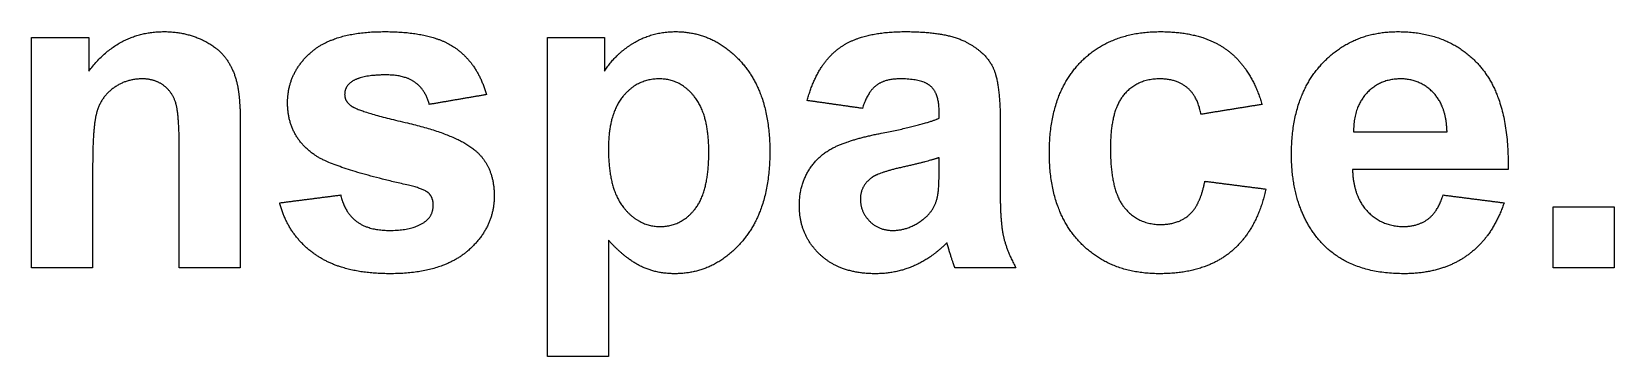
# Model space of a CAD drawing. Header units: millimetres. Extents: x -100 to 100, y -108 to 99.
# Drawn here: x 4.41 to 29.22, y -108.39 to -103.3 of the extents above; entities that cross this region are included whole.
import ezdxf

# ---------------------------------------------------------------- set-up
doc = ezdxf.new("R2010")
doc.units = ezdxf.units.MM
doc.header["$MEASUREMENT"] = 0
doc.layers.add('Default', color=18, linetype='Continuous')

msp = doc.modelspace()

# ---------------------------------------------------------------- linework, layer by layer
at = {"layer": 'Default', "color": 5}
for points in [[(4.407, -107), (4.407, -105.194), (4.407, -103.389)], [(4.407, -103.389), (4.855, -103.389), (5.302, -103.389)], [(5.302, -103.916), (5.77, -103.296), (6.479, -103.296)], [(5.302, -103.389), (5.302, -103.652), (5.302, -103.916)], [(6.479, -103.296), (6.792, -103.296), (7.05, -103.411)], [(7.05, -103.411), (7.309, -103.525), (7.442, -103.702)], [(8.79, -103.618), (9.161, -103.296), (9.939, -103.296)], [(9.939, -103.296), (10.681, -103.296), (11.041, -103.546)], [(12.494, -103.389), (12.941, -103.389), (13.389, -103.389)], [(12.494, -108.389), (12.494, -105.889), (12.494, -103.389)], [(13.389, -103.389), (13.389, -103.652), (13.389, -103.916)], [(13.389, -103.916), (13.56, -103.645), (13.851, -103.471)], [(13.851, -103.471), (14.143, -103.296), (14.498, -103.296)], [(14.498, -103.296), (15.117, -103.296), (15.549, -103.792)], [(17.061, -103.561), (17.412, -103.296), (18.102, -103.296)], [(18.102, -103.296), (18.729, -103.296), (19.036, -103.448)], [(19.036, -103.448), (19.342, -103.6), (19.467, -103.833)], [(20.833, -103.797), (21.302, -103.296), (22.102, -103.296)], [(22.102, -103.296), (22.756, -103.296), (23.142, -103.578)], [(24.633, -103.807), (25.105, -103.296), (25.827, -103.296)], [(25.827, -103.296), (26.638, -103.296), (27.107, -103.828)], [(7.442, -103.702), (7.575, -103.879), (7.627, -104.105)], [(8.42, -104.414), (8.42, -103.941), (8.79, -103.618)], [(11.041, -103.546), (11.401, -103.795), (11.537, -104.284)], [(16.568, -104.377), (16.711, -103.826), (17.061, -103.561)], [(23.142, -103.578), (23.529, -103.861), (23.698, -104.438)], [(15.549, -103.792), (15.981, -104.288), (15.981, -105.174)], [(19.467, -103.833), (19.593, -104.067), (19.593, -104.691)], [(20.364, -105.198), (20.364, -104.298), (20.833, -103.797)], [(24.16, -105.222), (24.16, -104.319), (24.633, -103.807)], [(27.107, -103.828), (27.576, -104.36), (27.556, -105.457)], [(5.702, -104.173), (5.508, -104.309), (5.436, -104.534)], [(6.14, -104.037), (5.896, -104.037), (5.702, -104.173)], [(6.466, -104.132), (6.331, -104.037), (6.14, -104.037)], [(6.662, -104.399), (6.602, -104.228), (6.466, -104.132)], [(7.627, -104.105), (7.679, -104.33), (7.679, -104.749)], [(9.423, -104.082), (9.315, -104.159), (9.315, -104.28)], [(9.963, -103.975), (9.586, -103.975), (9.423, -104.082)], [(10.423, -104.095), (10.262, -103.975), (9.963, -103.975)], [(10.642, -104.438), (10.584, -104.214), (10.423, -104.095)], [(14.248, -104.037), (13.904, -104.037), (13.677, -104.314)], [(14.801, -104.319), (14.578, -104.037), (14.248, -104.037)], [(17.65, -104.14), (17.516, -104.242), (17.432, -104.5)], [(18.024, -104.037), (17.784, -104.037), (17.65, -104.14)], [(18.508, -104.157), (18.38, -104.037), (18.024, -104.037)], [(18.636, -104.557), (18.636, -104.276), (18.508, -104.157)], [(22.095, -104.037), (21.742, -104.037), (21.531, -104.288)], [(22.527, -104.177), (22.361, -104.037), (22.095, -104.037)], [(22.741, -104.593), (22.693, -104.316), (22.527, -104.177)], [(25.87, -104.037), (25.549, -104.037), (25.34, -104.261)], [(26.379, -104.249), (26.17, -104.037), (25.87, -104.037)], [(6.722, -105.156), (6.722, -104.571), (6.662, -104.399)], [(8.848, -105.233), (8.42, -104.938), (8.42, -104.414)], [(9.315, -104.28), (9.315, -104.383), (9.41, -104.456)], [(9.41, -104.456), (9.539, -104.553), (10.3, -104.729)], [(11.537, -104.284), (11.09, -104.361), (10.642, -104.438)], [(13.677, -104.314), (13.451, -104.591), (13.451, -105.134)], [(15.025, -105.182), (15.025, -104.601), (14.801, -104.319)], [(17.432, -104.5), (17, -104.438), (16.568, -104.377)], [(21.531, -104.288), (21.321, -104.539), (21.321, -105.127)], [(23.698, -104.438), (23.219, -104.515), (22.741, -104.593)], [(25.34, -104.261), (25.131, -104.486), (25.134, -104.87)], [(26.599, -104.87), (26.588, -104.462), (26.379, -104.249)], [(5.436, -104.534), (5.364, -104.758), (5.364, -105.364)], [(17.729, -104.889), (18.384, -104.763), (18.636, -104.654)], [(18.636, -104.654), (18.636, -104.606), (18.636, -104.557)], [(19.593, -104.691), (19.593, -105.25), (19.593, -105.81)], [(7.679, -104.749), (7.679, -105.875), (7.679, -107)], [(10.3, -104.729), (11.061, -104.906), (11.362, -105.159)], [(16.987, -105.112), (17.245, -104.984), (17.729, -104.889)], [(25.134, -104.87), (25.866, -104.87), (26.599, -104.87)], [(6.722, -107), (6.722, -106.078), (6.722, -105.156)], [(11.362, -105.159), (11.66, -105.415), (11.66, -105.874)], [(13.451, -105.134), (13.451, -105.757), (13.687, -106.054)], [(14.808, -106.079), (15.025, -105.805), (15.025, -105.182)], [(15.981, -105.174), (15.981, -106.084), (15.546, -106.588)], [(16.587, -105.479), (16.73, -105.239), (16.987, -105.112)], [(20.833, -106.59), (20.364, -106.087), (20.364, -105.198)], [(21.321, -105.127), (21.321, -105.781), (21.536, -106.051)], [(5.364, -105.364), (5.364, -106.182), (5.364, -107)], [(10.315, -105.705), (9.159, -105.445), (8.848, -105.233)], [(18.079, -105.418), (17.698, -105.503), (17.581, -105.584)], [(18.636, -105.272), (18.46, -105.333), (18.079, -105.418)], [(18.6, -105.927), (18.636, -105.805), (18.636, -105.462)], [(18.636, -105.462), (18.636, -105.367), (18.636, -105.272)], [(24.519, -106.473), (24.16, -105.978), (24.16, -105.222)], [(27.556, -105.457), (26.336, -105.457), (25.117, -105.457)], [(25.117, -105.457), (25.128, -105.881), (25.353, -106.116)], [(10.636, -105.832), (10.564, -105.764), (10.315, -105.705)], [(16.444, -106.025), (16.444, -105.719), (16.587, -105.479)], [(17.581, -105.584), (17.401, -105.717), (17.401, -105.921)], [(22.558, -106.168), (22.731, -106.015), (22.802, -105.642)], [(22.802, -105.642), (23.281, -105.704), (23.759, -105.765)], [(8.296, -105.981), (8.775, -105.92), (9.253, -105.858)], [(9.253, -105.858), (9.314, -106.131), (9.501, -106.272)], [(10.704, -106.016), (10.704, -105.905), (10.636, -105.832)], [(11.66, -105.874), (11.66, -106.374), (11.247, -106.733)], [(17.401, -105.921), (17.401, -106.121), (17.544, -106.267)], [(18.382, -106.244), (18.548, -106.115), (18.6, -105.927)], [(19.593, -105.81), (19.593, -106.287), (19.645, -106.514)], [(23.759, -105.765), (23.614, -106.422), (23.2, -106.757)], [(26.301, -106.235), (26.457, -106.118), (26.537, -105.858)], [(26.537, -105.858), (27.015, -105.92), (27.494, -105.981)], [(8.857, -106.794), (8.428, -106.495), (8.296, -105.981)], [(10.578, -106.275), (10.704, -106.178), (10.704, -106.016)], [(13.687, -106.054), (13.924, -106.352), (14.264, -106.352)], [(14.264, -106.352), (14.591, -106.352), (14.808, -106.079)], [(16.765, -106.79), (16.444, -106.487), (16.444, -106.025)], [(21.536, -106.051), (21.752, -106.321), (22.114, -106.321)], [(22.114, -106.321), (22.385, -106.321), (22.558, -106.168)], [(25.353, -106.116), (25.579, -106.352), (25.916, -106.352)], [(27.494, -105.981), (27.31, -106.524), (26.912, -106.809)], [(28.265, -107), (28.265, -106.522), (28.265, -106.043)], [(28.265, -106.043), (28.744, -106.043), (29.222, -106.043)], [(29.222, -106.043), (29.222, -106.522), (29.222, -107)], [(9.501, -106.272), (9.687, -106.414), (10.022, -106.414)], [(10.022, -106.414), (10.392, -106.414), (10.578, -106.275)], [(17.544, -106.267), (17.688, -106.414), (17.91, -106.414)], [(17.91, -106.414), (18.157, -106.414), (18.382, -106.244)], [(25.916, -106.352), (26.145, -106.352), (26.301, -106.235)], [(13.955, -106.974), (13.715, -106.856), (13.451, -106.569)], [(13.451, -106.569), (13.451, -107.479), (13.451, -108.389)], [(15.546, -106.588), (15.11, -107.093), (14.49, -107.093)], [(18.757, -106.609), (18.513, -106.851), (18.235, -106.972)], [(18.791, -106.72), (18.767, -106.636), (18.757, -106.609)], [(19.645, -106.514), (19.697, -106.741), (19.84, -107)], [(22.092, -107.093), (21.303, -107.093), (20.833, -106.59)], [(25.917, -107.093), (24.973, -107.093), (24.519, -106.473)], [(10.022, -107.093), (9.286, -107.093), (8.857, -106.794)], [(11.247, -106.733), (10.833, -107.093), (10.022, -107.093)], [(17.641, -107.093), (17.085, -107.093), (16.765, -106.79)], [(18.883, -107), (18.846, -106.905), (18.791, -106.72)], [(23.2, -106.757), (22.787, -107.093), (22.092, -107.093)], [(26.912, -106.809), (26.515, -107.093), (25.917, -107.093)], [(5.364, -107), (4.886, -107), (4.407, -107)], [(7.679, -107), (7.201, -107), (6.722, -107)], [(14.49, -107.093), (14.195, -107.093), (13.955, -106.974)], [(18.235, -106.972), (17.957, -107.093), (17.641, -107.093)], [(19.84, -107), (19.361, -107), (18.883, -107)], [(29.222, -107), (28.744, -107), (28.265, -107)], [(13.451, -108.389), (12.972, -108.389), (12.494, -108.389)]]:
    msp.add_open_spline(points, degree=2, dxfattribs=at)

doc.saveas('drawing.dxf')
